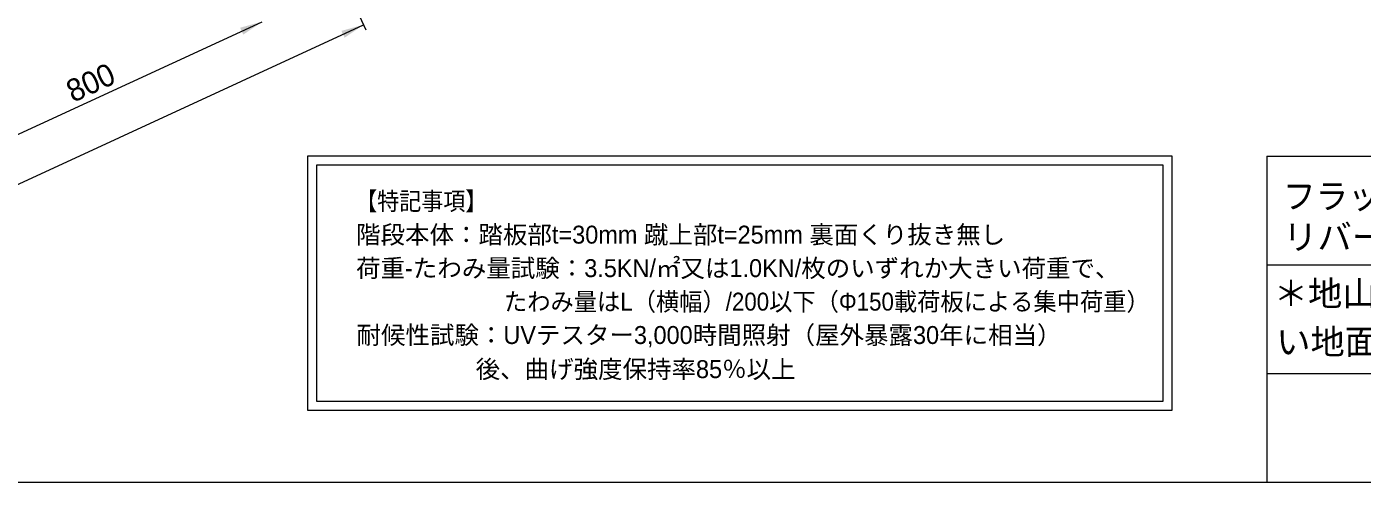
# Model space of a CAD drawing. Units: millimetres at full size, sheet at 1:20; details may follow other scales. Extents: x 200 to 8200, y 200 to 5740.
# Drawn here: x 3664 to 6611, y 200 to 1206 of the extents above; entities that cross this region are included whole.
import ezdxf
from ezdxf.enums import TextEntityAlignment as Align

# ---------------------------------------------------------------- set-up
doc = ezdxf.new("R2010")
doc.units = ezdxf.units.MM
doc.header["$LTSCALE"] = 20
for name, color, linetype, lineweight in [('図面枠-A3', 7, 'Continuous', 20), ('寸法', 7, 'Continuous', 13), ('特記事項', 7, 'Continuous', 15)]:
    doc.layers.add(name, color=color, linetype=linetype, lineweight=lineweight)
doc.layers.add('文字', color=7, linetype='Continuous')
doc.styles.add('ＭＳ Ｐゴシック', font='')
doc.styles.get('ＭＳ Ｐゴシック').set_extended_font_data('MS PGothic')

# ---------------------------------------------------------------- blocks, each defined once
blk = doc.blocks.new('filled_arrow')
at = {"color": 0, "linetype": 'Continuous', "lineweight": -2}
blk.add_solid([(7.5, 1.25), (0, 0), (7.5, -1.25)], dxfattribs=at)

msp = doc.modelspace()

# ---------------------------------------------------------------- linework, layer by layer
at = {"layer": '図面枠-A3'}
for p, q in [((6400, 920), (6400, 200)), ((6400, 920), (8200, 920)), ((6400, 680), (8200, 680)), ((6400, 440), (8200, 440))]:
    msp.add_line(p, q, dxfattribs=at)
msp.add_lwpolyline([(200, 200), (8200, 200), (8200, 5740), (200, 5740)], close=True, dxfattribs=at)
at = {"layer": '寸法', "lineweight": 18}
for p, q in [((4062.33, 1957.12), (4412.58, 1199.18)), ((2592.02, 371.11), (4407.55, 1210.08)), ((3457.84, 881.37), (4184.05, 1216.95))]:
    msp.add_line(p, q, dxfattribs=at)
at = {"layer": '特記事項'}
for points in [[(4283.51, 358.95), (6191.41, 358.95), (6191.41, 920), (4283.51, 920)], [(4303.51, 378.95), (6171.41, 378.95), (6171.41, 900), (4303.51, 900)]]:
    msp.add_lwpolyline(points, close=True, dxfattribs=at)

# ---------------------------------------------------------------- block references
at = {"layer": '寸法', "lineweight": 18, "xscale": 6.67, "yscale": 6.67, "rotation": 204.8}
for p in [(4184.05, 1216.95), (4407.55, 1210.08)]:
    msp.add_blockref('filled_arrow', p, dxfattribs=at)

# ---------------------------------------------------------------- texts
at = {"layer": '寸法', "style": 'ＭＳ Ｐゴシック'}
msp.add_text('800', height=49.49, rotation=24.802, dxfattribs=at).set_placement((3805.42, 1082.75), align=Align.MIDDLE_CENTER)
at = {"layer": '文字', "style": 'ＭＳ Ｐゴシック', "width": 0.95}
msp.add_text('フラットではなく硬い地山取付', height=55.43, dxfattribs=at).set_placement((6938.51, 831.66), align=Align.MIDDLE_CENTER)
at = {"layer": '文字', "style": 'ＭＳ Ｐゴシック'}
msp.add_text('リバーザーステップ 1.5m巾連結', height=55.43, dxfattribs=at).set_placement((6436.1, 741.66), align=Align.MIDDLE_LEFT)
for s, p in [('＊地山等、取付面に凹凸があり石などが混じって硬', (6415.32, 572.72)), ('い地面への取付（プラ杭が打ち込みできない地面）', (6420.73, 466.03))]:
    msp.add_text(s, height=55.43, dxfattribs=at).set_placement(p, align=Align.BOTTOM_LEFT)
at = {"layer": '特記事項', "style": 'ＭＳ Ｐゴシック'}
for s, width, p in [('【特記事項】', 0.9, (4388.98, 789.04)), ('\u3000\u3000\u3000\u3000\u3000\u3000 たわみ量はL（横幅）/200以下（Φ150載荷板による集中荷重）', 0.95, (4395.8, 567.22))]:
    msp.add_text(s, height=39.59, dxfattribs=dict(at, width=width)).set_placement(p, align=Align.BOTTOM_LEFT)
for s, p in [('階段本体：踏板部t=30mm 蹴上部t=25mm 裏面くり抜き無し', (4391.03, 715.1)), ('荷重-たわみ量試験：3.5KN/㎡又は1.0KN/枚のいずれか大きい荷重で、', (4391.03, 641.16)), ('耐候性試験：UVテスター3,000時間照射（屋外暴露30年に相当）', (4391.94, 493.51)), ('                  後、曲げ強度保持率85％以上', (4395.8, 418.2))]:
    msp.add_text(s, height=39.59, dxfattribs=at).set_placement(p, align=Align.BOTTOM_LEFT)

doc.saveas('drawing.dxf')
